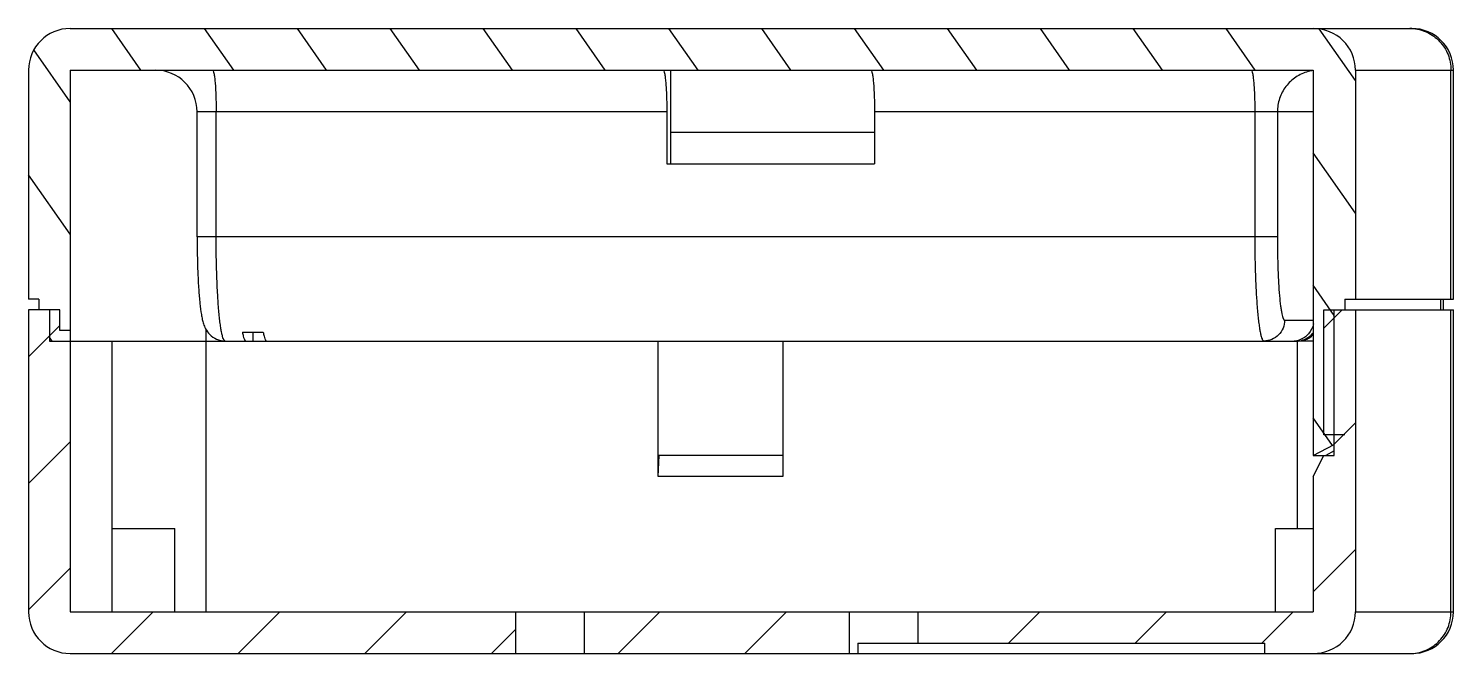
# Model space of a CAD drawing. Header units: millimetres. Extents: x 0 to 594, y 0 to 420.
# Drawn here: x 297.3 to 365.7, y 204.5 to 234.5 of the extents above; entities that cross this region are included whole.
import ezdxf

# ---------------------------------------------------------------- set-up
doc = ezdxf.new("R2010")
doc.units = ezdxf.units.MM
doc.header["$LTSCALE"] = 16.335
doc.layers.get('0').update_dxf_attribs({"linetype": 'CONTINUOUS'})

msp = doc.modelspace()

# ---------------------------------------------------------------- hatches: boundary and pattern name
at = {"linetype": 'Continuous'}
h = msp.add_hatch(dxfattribs=at)
h.set_pattern_fill('XSEC0001', color=2, scale=3.64802, angle=125, style=0, pattern_type=0)
h.set_pattern_definition([(125, (92.6832, 80.9445), (-2.988283, -2.09242), [])])
edge = h.paths.add_edge_path()
edge.add_line((299.334, 234.548), (358.941, 234.548))
edge.add_spline(control_points=[(358.941, 234.548), (359.124, 234.548), (359.476, 234.501), (359.976, 234.296), (360.4, 233.972), (360.724, 233.553), (360.926, 233.065), (360.972, 232.725), (360.972, 232.548)], knot_values=[0, 0, 0, 0, 0.166667, 0.333333, 0.5, 0.666667, 0.833333, 1, 1, 1, 1], degree=3, periodic=0)
edge.add_line((360.972, 232.548), (360.972, 221.548))
edge.add_line((360.972, 221.548), (360.464, 221.548))
edge.add_line((360.464, 221.548), (360.464, 221.048))
edge.add_line((360.464, 221.048), (359.956, 221.048))
edge.add_line((359.956, 221.048), (359.956, 215.048))
edge.add_line((360.464, 215.048), (359.956, 215.048))
edge.add_line((360.464, 214.848), (360.464, 215.048))
edge.add_line((358.941, 214.048), (360.464, 214.848))
edge.add_line((358.941, 232.548), (358.941, 214.048))
edge.add_line((299.334, 232.548), (358.941, 232.548))
edge.add_line((299.334, 232.548), (299.334, 219.548))
edge.add_line((298.334, 219.548), (299.334, 219.548))
edge.add_line((298.334, 221.048), (298.334, 219.548))
edge.add_line((298.334, 221.048), (297.834, 221.048))
edge.add_line((297.834, 221.548), (297.834, 221.048))
edge.add_line((297.834, 221.548), (297.334, 221.548))
edge.add_line((297.334, 232.548), (297.334, 221.548))
edge.add_spline(control_points=[(299.334, 234.548), (298.162, 234.548), (297.334, 233.72), (297.334, 232.548)], knot_values=[0, 0, 0, 0, 1, 1, 1, 1], weights=[1, 0.804738, 0.804738, 1], degree=3, periodic=0)
h = msp.add_hatch(dxfattribs=at)
h.set_pattern_fill('DEFAULT__3', color=2, scale=4.29472, angle=45, style=0, pattern_type=0)
h.set_pattern_definition([(45, (92.6832, 80.9445), (-3.036826, 3.036826), [])])
edge = h.paths.add_edge_path()
edge.add_line((299.334, 204.548), (320.69, 204.548))
edge.add_spline(control_points=[(299.334, 204.548), (298.162, 204.548), (297.334, 205.376), (297.334, 206.548)], knot_values=[0, 0, 0, 0, 1, 1, 1, 1], weights=[1, 0.804738, 0.804738, 1], degree=3, periodic=0)
edge.add_line((297.334, 221.048), (297.334, 206.548))
edge.add_line((298.834, 221.048), (297.334, 221.048))
edge.add_line((298.834, 220.048), (298.834, 221.048))
edge.add_line((299.334, 220.048), (298.834, 220.048))
edge.add_line((299.334, 220.048), (299.334, 206.548))
edge.add_line((299.334, 206.548), (320.69, 206.548))
edge.add_line((320.69, 206.548), (320.69, 204.548))
edge = h.paths.add_edge_path()
edge.add_line((323.978, 204.548), (336.69, 204.548))
edge.add_line((323.978, 206.548), (323.978, 204.548))
edge.add_line((323.978, 206.548), (336.69, 206.548))
edge.add_line((336.69, 206.548), (336.69, 204.548))
edge = h.paths.add_edge_path()
edge.add_line((356.631, 204.548), (358.941, 204.548))
edge.add_line((356.631, 204.548), (356.631, 205.048))
edge.add_line((339.978, 205.048), (356.631, 205.048))
edge.add_line((339.978, 206.548), (339.978, 205.048))
edge.add_line((339.978, 206.548), (358.941, 206.548))
edge.add_line((358.941, 213.048), (358.941, 206.548))
edge.add_line((358.941, 213.048), (359.449, 214.048))
edge.add_line((359.956, 214.048), (359.449, 214.048))
edge.add_line((359.956, 214.048), (359.956, 215.048))
edge.add_line((359.956, 215.048), (359.449, 215.048))
edge.add_line((359.449, 215.048), (359.449, 221.048))
edge.add_line((360.972, 221.048), (359.449, 221.048))
edge.add_line((360.972, 221.048), (360.972, 206.548))
edge.add_spline(control_points=[(358.941, 204.548), (359.124, 204.548), (359.476, 204.595), (359.976, 204.8), (360.4, 205.125), (360.724, 205.543), (360.926, 206.031), (360.972, 206.371), (360.972, 206.548)], knot_values=[0, 0, 0, 0, 0.166667, 0.333333, 0.5, 0.666667, 0.833333, 1, 1, 1, 1], degree=3, periodic=0)

# ---------------------------------------------------------------- linework, layer by layer
at = {"color": 7, "linetype": 'Continuous'}
for p, q in [((299.334, 234.548), (363.673, 234.548)), ((297.334, 232.548), (297.334, 221.548)), ((299.334, 232.548), (299.334, 206.548)), ((299.334, 232.548), (358.941, 232.548)), ((328.118, 232.548), (328.118, 228.048)), ((358.941, 232.548), (358.941, 214.048)), ((360.972, 232.548), (365.673, 232.548)), ((360.972, 232.548), (360.972, 221.548)), ((365.551, 221.548), (365.551, 232.548)), ((365.673, 221.548), (365.673, 232.548)), ((305.42, 224.548), (305.42, 230.548)), ((327.944, 230.548), (305.42, 230.548)), ((306.333, 224.548), (306.333, 230.548)), ((327.944, 230.548), (327.944, 228.048)), ((337.906, 230.548), (337.906, 228.048)), ((358.941, 230.548), (337.906, 230.548)), ((356.143, 230.548), (356.143, 224.548)), ((357.226, 230.548), (357.226, 224.548)), ((337.906, 229.548), (328.118, 229.548)), ((327.944, 228.048), (337.906, 228.048)), ((357.226, 224.548), (305.42, 224.548)), ((297.834, 221.548), (297.334, 221.548)), ((297.834, 221.548), (297.834, 221.048)), ((360.464, 221.548), (365.673, 221.548)), ((360.464, 221.548), (360.464, 221.048)), ((365.059, 221.048), (365.059, 221.548)), ((365.173, 221.548), (365.173, 221.048)), ((297.334, 221.048), (297.334, 206.548)), ((298.834, 221.048), (297.334, 221.048)), ((298.334, 221.048), (298.334, 219.548)), ((298.834, 220.048), (298.834, 221.048)), ((359.449, 221.048), (365.673, 221.048)), ((359.449, 215.048), (359.449, 221.048)), ((359.956, 214.048), (359.956, 221.048)), ((360.972, 221.048), (360.972, 206.548)), ((365.551, 206.548), (365.551, 221.048)), ((365.673, 206.548), (365.673, 221.048)), ((305.857, 206.548), (305.857, 220.094)), ((357.575, 220.548), (358.941, 220.548)), ((298.334, 219.548), (358.147, 219.548)), ((299.334, 220.048), (298.834, 220.048)), ((301.334, 219.548), (301.334, 206.548)), ((307.591, 219.965), (308.587, 219.965)), ((308.114, 219.548), (308.114, 219.965)), ((327.531, 213.048), (327.531, 219.548)), ((333.508, 219.548), (333.508, 213.048)), ((358.196, 210.548), (358.196, 219.548)), ((358.941, 219.548), (358.235, 219.548)), ((360.464, 215.048), (359.449, 215.048)), ((333.508, 214.048), (327.531, 214.048)), ((327.531, 213.048), (327.574, 214.048)), ((358.941, 214.048), (359.956, 214.581)), ((358.941, 214.048), (359.956, 214.048)), ((358.941, 213.048), (359.449, 214.048)), ((359.956, 214.272), (359.544, 214.048)), ((333.508, 213.048), (327.531, 213.048)), ((358.941, 213.048), (358.941, 206.548)), ((301.355, 210.548), (304.354, 210.548)), ((304.354, 206.548), (304.354, 210.548)), ((357.137, 210.548), (358.941, 210.548)), ((357.137, 206.548), (357.137, 210.548)), ((299.334, 206.548), (358.941, 206.548)), ((320.69, 206.548), (320.69, 204.548)), ((323.978, 206.548), (323.978, 204.548)), ((336.69, 206.548), (336.69, 204.548)), ((339.978, 206.548), (339.978, 205.048)), ((360.972, 206.548), (365.673, 206.548)), ((337.108, 205.048), (356.631, 205.048)), ((337.108, 205.048), (337.108, 204.548)), ((356.631, 204.548), (356.631, 205.048)), ((299.334, 204.548), (363.673, 204.548))]:
    msp.add_line(p, q, dxfattribs=at)
for centre, radius, start, end in [((299.334, 232.548), 2, 90, 180), ((363.582, 232.62), 1.928, 87.31751, 89.9977), ((363.673, 232.548), 2, 0, 90), ((303.42, 230.548), 2, 0, 90), ((359.219, 230.557), 1.991, 97.96409, 105.03307), ((357.972, 220.547), 0.999, 270.05484, 284.95186), ((358.146, 220.548), 1, 270.06741, 288.00022), ((357.974, 220.538), 0.99, 284.95809, 288.04101), ((358.234, 220.541), 0.993, 270.05125, 288.04478), ((358.146, 220.544), 0.996, 288.08091, 323.1323), ((358.236, 220.529), 0.981, 288.13164, 316.69742), ((299.334, 206.548), 2, 180, 270), ((363.673, 206.548), 2, 270, 0), ((363.582, 206.476), 1.928, 270.0023, 272.68258)]:
    msp.add_arc(centre, radius, start, end, dxfattribs=at)
for centre, start_param, end_param in [((358.941, 232.548), 0, 1.570796), ((358.941, 206.548), -1.570796, 0)]:
    msp.add_ellipse(centre, major_axis=(2.031, 0), ratio=0.984808, start_param=start_param, end_param=end_param, dxfattribs=at)
for points, knots in [([(363.672, 234.546), (363.921, 234.534), (364.42, 234.412), (365.042, 233.961), (365.455, 233.31), (365.551, 232.801), (365.551, 232.548)], [0, 0, 0, 0, 0.248296, 0.497581, 0.748281, 1, 1, 1, 1]), ([(306.159, 232.548), (306.165, 232.548), (306.181, 232.536), (306.205, 232.484), (306.232, 232.373), (306.26, 232.191), (306.285, 231.944), (306.306, 231.645), (306.321, 231.304), (306.331, 230.933), (306.333, 230.678), (306.333, 230.548)], [0, 0, 0, 0, 0.009684, 0.026184, 0.084689, 0.177186, 0.300743, 0.450856, 0.621813, 0.807307, 1, 1, 1, 1]), ([(327.77, 232.548), (327.776, 232.548), (327.792, 232.536), (327.816, 232.484), (327.843, 232.373), (327.871, 232.191), (327.896, 231.944), (327.917, 231.645), (327.932, 231.304), (327.942, 230.933), (327.944, 230.678), (327.944, 230.548)], [0, 0, 0, 0, 0.009684, 0.026184, 0.084689, 0.177186, 0.300743, 0.450856, 0.621813, 0.807307, 1, 1, 1, 1]), ([(337.732, 232.548), (337.738, 232.548), (337.754, 232.536), (337.778, 232.484), (337.805, 232.373), (337.833, 232.191), (337.858, 231.944), (337.879, 231.645), (337.894, 231.304), (337.904, 230.933), (337.906, 230.678), (337.906, 230.548)], [0, 0, 0, 0, 0.009684, 0.026184, 0.084689, 0.177186, 0.300743, 0.450856, 0.621813, 0.807307, 1, 1, 1, 1]), ([(355.968, 232.548), (355.975, 232.548), (355.991, 232.536), (356.015, 232.484), (356.042, 232.373), (356.07, 232.191), (356.095, 231.944), (356.115, 231.645), (356.131, 231.304), (356.141, 230.933), (356.143, 230.678), (356.143, 230.548)], [0, 0, 0, 0, 0.009684, 0.026184, 0.084689, 0.177186, 0.300743, 0.450856, 0.621813, 0.807307, 1, 1, 1, 1]), ([(358.703, 232.48), (358.494, 232.424), (358.091, 232.241), (357.609, 231.787), (357.298, 231.203), (357.226, 230.765), (357.226, 230.548)], [0, 0, 0, 0, 0.249587, 0.499474, 0.749619, 1, 1, 1, 1]), ([(305.42, 224.548), (305.42, 224.248), (305.426, 223.663), (305.45, 222.819), (305.49, 222.053), (305.544, 221.393), (305.604, 220.917), (305.667, 220.59), (305.727, 220.361), (305.828, 220.109), (306.023, 219.835), (306.348, 219.607), (306.627, 219.548), (306.769, 219.548)], [0, 0, 0, 0, 0.160094, 0.312743, 0.451133, 0.569875, 0.666497, 0.707713, 0.747452, 0.792732, 0.852659, 0.924443, 1, 1, 1, 1]), ([(306.769, 219.548), (306.752, 219.548), (306.726, 219.568), (306.703, 219.605), (306.671, 219.668), (306.636, 219.777), (306.597, 219.942), (306.56, 220.152), (306.524, 220.404), (306.49, 220.695), (306.446, 221.155), (306.401, 221.805), (306.362, 222.659), (306.338, 223.585), (306.333, 224.223), (306.333, 224.548)], [0, 0, 0, 0, 0.009685, 0.016952, 0.026227, 0.051171, 0.084784, 0.126929, 0.177296, 0.235437, 0.300844, 0.450927, 0.621882, 0.80729, 1, 1, 1, 1]), ([(356.143, 224.548), (356.143, 224.223), (356.148, 223.585), (356.172, 222.659), (356.211, 221.805), (356.256, 221.155), (356.3, 220.695), (356.334, 220.404), (356.37, 220.152), (356.407, 219.942), (356.446, 219.777), (356.481, 219.668), (356.512, 219.605), (356.536, 219.568), (356.562, 219.548), (356.579, 219.548)], [0, 0, 0, 0, 0.19271, 0.378118, 0.549073, 0.699156, 0.764563, 0.822704, 0.873071, 0.915216, 0.948829, 0.973773, 0.983048, 0.990315, 1, 1, 1, 1]), ([(357.226, 224.548), (357.226, 224.288), (357.23, 223.778), (357.25, 223.037), (357.281, 222.354), (357.322, 221.755), (357.366, 221.32), (357.408, 221.031), (357.438, 220.864), (357.469, 220.731), (357.497, 220.644), (357.522, 220.593), (357.541, 220.564), (357.562, 220.548), (357.575, 220.548)], [0, 0, 0, 0, 0.192707, 0.378116, 0.549076, 0.699161, 0.822704, 0.873071, 0.915217, 0.94883, 0.973775, 0.983048, 0.990316, 1, 1, 1, 1]), ([(357.575, 220.548), (357.575, 220.418), (357.523, 220.155), (357.301, 219.823), (356.97, 219.6), (356.708, 219.548), (356.579, 219.548)], [0, 0, 0, 0, 0.250471, 0.500623, 0.750409, 1, 1, 1, 1]), ([(358.953, 220.367), (358.921, 220.193), (358.76, 219.856), (358.449, 219.652), (358.281, 219.597)], [0, 0, 0, 0, 0.500548, 1, 1, 1, 1]), ([(307.591, 219.965), (307.603, 219.905), (307.627, 219.799), (307.663, 219.68), (307.696, 219.61), (307.72, 219.571), (307.748, 219.548), (307.765, 219.548)], [0, 0, 0, 0, 0.398293, 0.693918, 0.803399, 0.888639, 1, 1, 1, 1]), ([(308.587, 219.965), (308.599, 219.905), (308.623, 219.799), (308.659, 219.68), (308.692, 219.61), (308.716, 219.571), (308.744, 219.548), (308.761, 219.548)], [0, 0, 0, 0, 0.398293, 0.693918, 0.803399, 0.888639, 1, 1, 1, 1]), ([(363.672, 204.55), (363.921, 204.562), (364.42, 204.684), (365.042, 205.135), (365.455, 205.786), (365.551, 206.296), (365.551, 206.548)], [0, 0, 0, 0, 0.248296, 0.497581, 0.748281, 1, 1, 1, 1])]:
    msp.add_open_spline(points, degree=3, knots=knots, dxfattribs=at)

doc.saveas('drawing.dxf')
